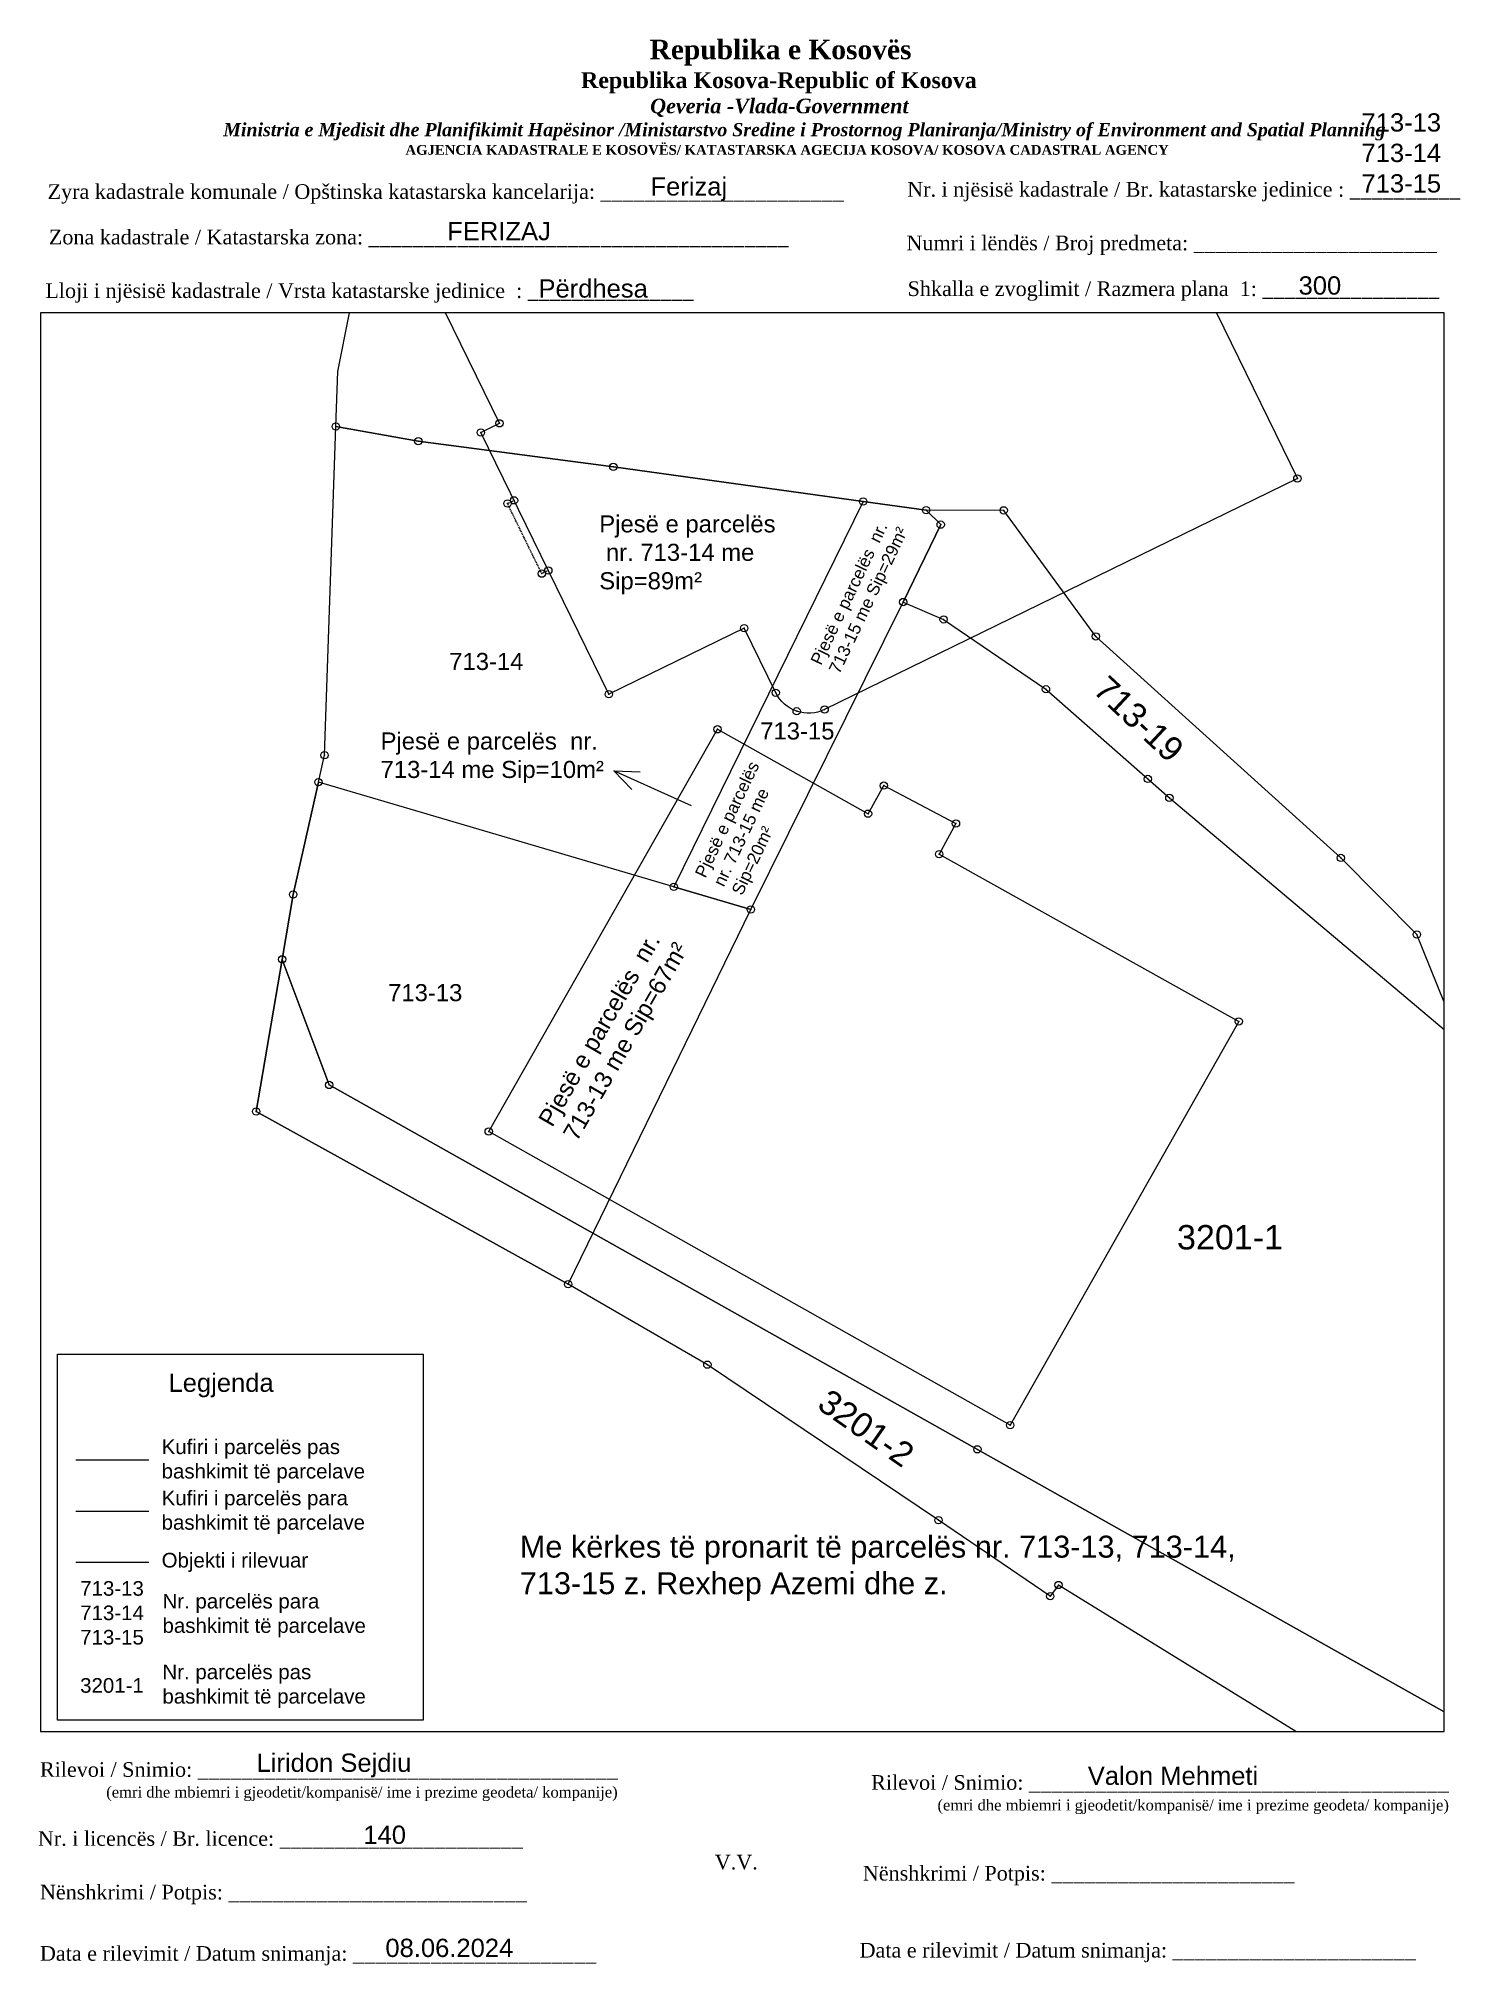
# Paper-space layout 'Layout1' of a CAD drawing. Header units: metres. Extents: x 2 to 197, y 4 to 268.
# The model-space entities are those that its viewports show. They can reach past a viewport. Long polylines and large blocks are cut down to what shows.
import ezdxf

# ---------------------------------------------------------------- set-up
doc = ezdxf.new("R2010")
doc.units = ezdxf.units.M
doc.header["$MEASUREMENT"] = 0
doc.header["$PDMODE"] = 32
doc.header["$PDSIZE"] = 0.3
doc.linetypes.add('DASHED', pattern=[0.75, 0.5, -0.25])
doc.layers.get('0').update_dxf_attribs({"linetype": 'CONTINUOUS'})
for name, color, linetype, lineweight in [('Dimensionet', 7, 'CONTINUOUS', 5), ('Ndarjet', 1, 'CONTINUOUS', 0), ('vija e lejes ndertimore', 3, 'CONTINUOUS', 0)]:
    doc.layers.add(name, color=color, linetype=linetype, lineweight=lineweight)
for name, color, linetype in [('Korniza e jashtme txt', 7, 'CONTINUOUS'), ('Nr Parceles Baze', 7, 'CONTINUOUS'), ('PARCELA', 7, 'CONTINUOUS'), ('Pikat', 7, 'CONTINUOUS')]:
    doc.layers.add(name, color=color, linetype=linetype)
doc.styles.get("Standard").update_dxf_attribs({"font": 'arial.ttf'})

msp = doc.modelspace()

# ---------------------------------------------------------------- linework, layer by layer
at = {"color": 1}
msp.add_line((7511877.478, 4692354.758), (7511878.223, 4692353.981), dxfattribs=at)
at = {"color": 1, "linetype": 'DASHED'}
msp.add_lwpolyline([(7511874.792, 4692362.971), (7511874.523, 4692362.839), (7511873.117, 4692365.714), (7511873.387, 4692365.846)], dxfattribs=at)
at = {"color": 1}
msp.add_lwpolyline([(7511880.665, 4692353.313), (7511877.478, 4692354.758), (7511878.554, 4692354.71)], dxfattribs=at)
for p in [(7511872.026, 4692368.631), (7511872.789, 4692369.004), (7511905.506, 4692366.74), (7511873.117, 4692365.714), (7511873.387, 4692365.846), (7511874.523, 4692362.839), (7511874.792, 4692362.971), (7511882.821, 4692360.606), (7511877.273, 4692357.894), (7511884.116, 4692357.956), (7511884.976, 4692357.196), (7511886.122, 4692357.267), (7511881.727, 4692356.456), (7511888.55, 4692354.147), (7511887.903, 4692352.996), (7511891.508, 4692352.595), (7511890.816, 4692351.335), (7511903.103, 4692344.476), (7511872.347, 4692339.962), (7511893.732, 4692327.921)]:
    msp.add_point(p, dxfattribs=at)
at = {"color": 6}
msp.add_point((7511862.81, 4692340.782), dxfattribs=at)
at = {"layer": 'Ndarjet', "color": 3, "flags": 128}
for points in [[(7511887.703, 4692365.8), (7511879.94, 4692349.998), (7511865.363, 4692354.287), (7511865.611, 4692355.392), (7511866.082, 4692368.871), (7511869.461, 4692368.275), (7511877.458, 4692367.218), (7511887.703, 4692365.8)], [(7511879.94, 4692349.998), (7511883.095, 4692349.068), (7511889.344, 4692361.676), (7511890.881, 4692364.849), (7511890.286, 4692365.442), (7511887.703, 4692365.8), (7511879.94, 4692349.998)], [(7511875.603, 4692333.703), (7511883.095, 4692349.068), (7511879.94, 4692349.998), (7511865.363, 4692354.287), (7511864.33, 4692349.682), (7511863.876, 4692347.021), (7511862.81, 4692340.782), (7511875.603, 4692333.703)]]:
    msp.add_lwpolyline(points, dxfattribs=at)
at = {"layer": 'PARCELA'}
for points in [[(7511912.211, 4692343.575), (7511910.408, 4692348.042), (7511907.287, 4692351.18), (7511897.246, 4692360.267), (7511893.466, 4692365.435), (7511890.286, 4692365.442), (7511887.703, 4692365.8), (7511877.458, 4692367.218), (7511869.461, 4692368.275), (7511866.082, 4692368.871), (7511866.161, 4692371.131), (7511868.089, 4692380.675)], [(7511918.965, 4692311.985), (7511892.386, 4692326.927), (7511865.807, 4692341.869), (7511863.876, 4692347.021), (7511864.33, 4692349.682), (7511865.363, 4692354.287), (7511865.611, 4692355.392), (7511866.082, 4692368.871), (7511869.461, 4692368.275), (7511877.458, 4692367.218), (7511887.703, 4692365.8), (7511890.286, 4692365.442), (7511890.881, 4692364.849), (7511889.344, 4692361.676), (7511891, 4692360.963), (7511895.198, 4692358.097), (7511899.376, 4692354.42), (7511900.258, 4692353.644), (7511912.211, 4692343.575)], [(7511863.876, 4692347.021), (7511865.807, 4692341.869), (7511892.386, 4692326.927), (7511918.965, 4692311.985), (7511919.616, 4692312.189), (7511920.134, 4692312.398), (7511921.293, 4692312.967), (7511922.178, 4692313.502), (7511923.397, 4692314.429), (7511924.648, 4692315.435), (7511935.682, 4692324.288), (7511937.962, 4692322.418), (7511939.02, 4692321.55), (7511925.6, 4692312.428), (7511919.271, 4692307.313), (7511918.211, 4692306.549), (7511906.479, 4692314.723), (7511895.714, 4692321.363), (7511895.375, 4692320.907), (7511890.79, 4692324.02), (7511881.313, 4692330.399), (7511875.603, 4692333.703), (7511862.81, 4692340.782), (7511863.876, 4692347.021)]]:
    msp.add_lwpolyline(points, dxfattribs=at)
at = {"layer": 'Pikat'}
for p in [(7511866.082, 4692368.871), (7511869.461, 4692368.275), (7511877.458, 4692367.218), (7511887.703, 4692365.8), (7511890.286, 4692365.442), (7511890.881, 4692364.849), (7511893.466, 4692365.435), (7511889.344, 4692361.676), (7511891, 4692360.963), (7511897.246, 4692360.267), (7511895.198, 4692358.097), (7511865.611, 4692355.392), (7511899.376, 4692354.42), (7511865.363, 4692354.287), (7511900.258, 4692353.644), (7511907.287, 4692351.18), (7511864.33, 4692349.682), (7511879.94, 4692349.998, 617.191), (7511883.095, 4692349.068), (7511910.408, 4692348.042), (7511863.876, 4692347.021), (7511865.807, 4692341.869), (7511862.81, 4692340.782), (7511875.603, 4692333.703), (7511881.313, 4692330.399), (7511892.386, 4692326.927), (7511890.79, 4692324.02), (7511895.714, 4692321.363), (7511895.375, 4692320.907)]:
    msp.add_point(p, dxfattribs=at)
at = {"layer": 'vija e lejes ndertimore', "color": 1, "linetype": 'Continuous'}
msp.add_lwpolyline([(7511905.506, 4692366.74), (7511886.122, 4692357.267, -0.414214), (7511884.116, 4692357.956), (7511882.821, 4692360.606), (7511877.273, 4692357.894), (7511872.026, 4692368.631), (7511872.789, 4692369.004), (7511868.376, 4692378.034), (7511893.892, 4692390.504)], format="xyb", close=True, dxfattribs=at)
msp.add_lwpolyline([(7511872.347, 4692339.962), (7511881.727, 4692356.456), (7511887.903, 4692352.996), (7511888.55, 4692354.147), (7511891.508, 4692352.595), (7511890.816, 4692351.335), (7511903.103, 4692344.476), (7511893.732, 4692327.921), (7511872.347, 4692339.962)], dxfattribs=at)

# ---------------------------------------------------------------- texts
at = {"layer": 'Dimensionet', "color": 1, "char_height": 0.7, "attachment_point": 1}
for s, width, insert in [('Pjesë e parcelës  nr. 713-14 me Sip=89m²', 7.36315, (7511876.881, 4692365.231)), ('Pjesë e parcelës  nr. 713-14 me Sip=10m²', 9.83308, (7511867.913, 4692356.326))]:
    msp.add_mtext_dynamic_manual_height_columns(s, width=width, gutter_width=1, heights=[0], dxfattribs=dict(at, insert=insert))
at = {"layer": 'Dimensionet', "color": 1, "attachment_point": 1}
for s, width, insert, char_height, rotation in [('Pjesë e parcelës  nr. 713-15 me Sip=29m²', 7.58929, (7511885.52, 4692359.266), 0.5, 64.45057), ('Pjesë e parcelës  nr. 713-15 me Sip=20m²', 5.90085, (7511880.782, 4692350.539), 0.5, 64.45057), ('Pjesë e parcelës  nr. 713-13 me Sip=67m²', 9.39502, (7511874.346, 4692340.453), 0.7, 60)]:
    msp.add_mtext_dynamic_manual_height_columns(s, width=width, gutter_width=1, heights=[0], dxfattribs=dict(at, insert=insert, char_height=char_height, rotation=rotation))
at = {"layer": 'Ndarjet', "color": 3}
for s, p in [('713-14', (7511870.729, 4692358.889)), ('713-15', (7511883.481, 4692356.038)), ('713-13', (7511868.222, 4692345.306))]:
    msp.add_text(s, height=0.7, dxfattribs=at).set_placement(p)
at = {"layer": 'Nr Parceles Baze'}
for s, rotation, p in [('713-19', 316.98446, (7511897.079, 4692358.001)), ('3201-2', 325, (7511885.76, 4692328.639))]:
    msp.add_text(s, height=1, rotation=rotation, dxfattribs=at).set_placement(p)
msp.add_text('3201-1', height=1, dxfattribs=at).set_placement((7511900.571, 4692335.125))

psp = doc.layouts.get("Layout1")

# ---------------------------------------------------------------- linework, layer by layer
psp.add_lwpolyline([(4.76, 87.83), (54.76, 87.83), (54.76, 37.83), (4.76, 37.83)], close=True)
at = {"layer": 'PARCELA'}
psp.add_line((7.27, 73.4), (17.27, 73.4), dxfattribs=at)
at = {"layer": 'PARCELA', "color": 3}
psp.add_line((7.27, 66.4), (17.27, 66.4), dxfattribs=at)
at = {"layer": 'PARCELA', "color": 1}
psp.add_line((7.27, 59.4), (17.27, 59.4), dxfattribs=at)

# ---------------------------------------------------------------- texts
at = {"attachment_point": 1}
for s, width, insert, char_height in [('Legjenda', 38.7307, (19.94, 85.2), 2.5), ('Me kërkes të pronarit të parcelës nr. 713-13, 713-14, 713-15 z. Rexhep Azemi dhe z. ', 101.4326, (67.95, 63.04), 3)]:
    psp.add_mtext_dynamic_manual_height_columns(s, width=width, gutter_width=1, heights=[0], dxfattribs=dict(at, insert=insert, char_height=char_height))
at = {"color": 3, "char_height": 2, "attachment_point": 1}
for s, width, insert in [('Kufiri i parcelës para bashkimit të parcelave ', 30.0272, (19, 69.19)), ('713-13 713-14 713-15', 11.9703, (7.87, 56.83)), ('Nr. parcelës para bashkimit të parcelave', 30.0272, (19.12, 55.09))]:
    psp.add_mtext_dynamic_manual_height_columns(s, width=width, gutter_width=1, heights=[0], dxfattribs=dict(at, insert=insert))
at = {"color": 1, "insert": (19, 60.69), "char_height": 2, "attachment_point": 1}
psp.add_mtext_dynamic_manual_height_columns('Objekti i rilevuar ', width=30.0272, gutter_width=1, heights=[0], dxfattribs=at)
at = {"layer": 'Korniza e jashtme txt'}
for s, insert, char_height, width, attachment_point in [('\\pi77.297;{\\fBook Antiqua|b1|i0|c0|p18;\\H1.333x;Republika e Kosovës\\fTimes New Roman|b1|i0|c0|p18;\\P\\pi67.927;\\fBook Antiqua|b1|i0|c0|p18;\\H0.8125x;Republika Kosova-Republic of Kosova\\fTimes New Roman|b1|i0|c0|p18;\\P\\pi77.378;\\fBook Antiqua|b1|i1|c0|p18;\\H0.9233x;Qeveria -Vlada-Government \\P\\pi13.032,l6,t23.033;\\fTimes New Roman|b1|i1|c0|p18;\\H0.9x;Ministria e Mjedisit dhe Planifikimit Hapësinor /Ministarstvo Sredine i Prostornog Planiranja/Ministry of Environment and Spatial Planning\\P\\pi43.931,l0,tz;\\fBook Antiqua|b1|i0|c0|p18;\\H0.7406x;AGJENCIA KADASTRALE E KOSOVËS/ KATASTARSKA AGECIJA KOSOVA/ KOSOVA CADASTRAL AGENCY}', (8.39, 267.52), 2, 191.8237, 1), ('713-13\\P713-14\\P713-15', (182.99, 257.47), 2.5, 18.6621, 1), ('{\\fTimes New Roman|b0|i0|c0|p18; Zyra kadastrale komunale / Opštinska katastarska kancelarija: ______________________}', (2.66, 247.77), 2, 114.6874, 1), ('Ferizaj', (85.81, 248.72), 2.5, 19.3474, 1), ('{\\fTimes New Roman|b0|i0|c0|p18;Nr. i njësisë kadastrale / Br. katastarske jedinice : __________}', (120.9, 248.07), 2, 98.5379, 1), ('FERIZAJ', (58.03, 242.61), 2.5, 40.037, 1), ('{\\fTimes New Roman|b0|i0|c0|p18; Zona kadastrale / Katastarska zona: ______________________________________}', (2.83, 241.55), 2, 101.8807, 1), ('{\\fTimes New Roman|b0|i0|c0|p18; Numri i lëndës / Broj predmeta: ______________________}', (120.04, 240.74), 2, 83.344, 1), ('Përdhesa', (70.5, 234.77), 2.5, 24.6279, 1), ('{\\fTimes New Roman|b0|i0|c0|p18; Shkalla e zvoglimit / Razmera plana  1: ________________}', (120.2, 234.49), 2, 98.5379, 1), ('300', (174.39, 235.18), 2.5, 19.3474, 1), ('{\\fTimes New Roman|b0|i0|c0|p18; Lloji i njësisë kadastrale / Vrsta katastarske jedinice  : _______________}', (2.35, 234.22), 2, 108.0893, 1), ('{\\fTimes New Roman|b0|i0|c0|p18; Rilevoi / Snimio: ______________________________________\\P             \\H0.75x;(emri dhe mbiemri i gjeodetit/kompanisë/ ime i prezime geodeta/ kompanije)}', (1.61, 32.08), 2, 87.3883, 1), ('Liridon Sejdiu', (31.97, 33.26), 2.5, 35.1364, 1), ('Valon Mehmeti', (145.58, 31.48), 2.5, 35.1364, 1), ('{\\fTimes New Roman|b0|i0|c0|p18; Rilevoi / Snimio: ______________________________________\\P             \\H0.75x;(emri dhe mbiemri i gjeodetit/kompanisë/ ime i prezime geodeta/ kompanije)}', (115.22, 30.31), 2, 87.3883, 1), ('{\\fTimes New Roman|b0|i0|c0|p18; Nr. i licencës / Br. licence: ______________________\\P                                }', (1.33, 22.65), 2, 83.344, 1), ('140', (46.57, 23.41), 2.5, 9.6282, 1), ('{\\fTimes New Roman|b0|i0|c0|p18;V.V.                                 }', (94.6, 19.42), 2, 9.4297, 1), ('{\\fTimes New Roman|b0|i0|c0|p18; Nënshkrimi / Potpis: ______________________\\P                                 }', (173.83, 17.9), 2, 83.344, 3), ('{\\fTimes New Roman|b0|i0|c0|p18; Nënshkrimi / Potpis: ___________________________\\P                                 }', (1.61, 15.32), 2, 83.344, 1), ('08.06.2024', (49.58, 7.95), 2.5, 19.3474, 1), ('{\\fTimes New Roman|b0|i0|c0|p18; Data e rilevimit / Datum snimanja: ______________________\\P                                 }', (1.61, 6.94), 2, 83.344, 1), ('{\\fTimes New Roman|b0|i0|c0|p18; Data e rilevimit / Datum snimanja: ______________________\\P                                 }', (190.4, 7.38), 2, 83.344, 3)]:
    psp.add_mtext(s, dxfattribs=dict(at, insert=insert, char_height=char_height, width=width, attachment_point=attachment_point))
at = {"layer": 'Nr Parceles Baze', "char_height": 2, "attachment_point": 1}
for s, width, insert in [('Nr. parcelës pas bashkimit të parcelave', 30.0272, (19.11, 45.42)), ('3201-1', 11.9703, (7.86, 43.57))]:
    psp.add_mtext_dynamic_manual_height_columns(s, width=width, gutter_width=1, heights=[0], dxfattribs=dict(at, insert=insert))
at = {"layer": 'PARCELA', "insert": (19, 76.19), "char_height": 2, "attachment_point": 1}
psp.add_mtext_dynamic_manual_height_columns('Kufiri i parcelës pas bashkimit të parcelave ', width=30.0272, gutter_width=1, heights=[0], dxfattribs=at)

# ---------------------------------------------------------------- viewports
at = {"layer": '0', "view_target_point": (370776.427, 310629.57)}
psp.add_viewport(center=(98.37, 133.23), size=(191.86, 193.879), view_center_point=(7141106.322, 4381714.875), view_height=58.1695, dxfattribs=at)

doc.saveas('drawing.dxf')
